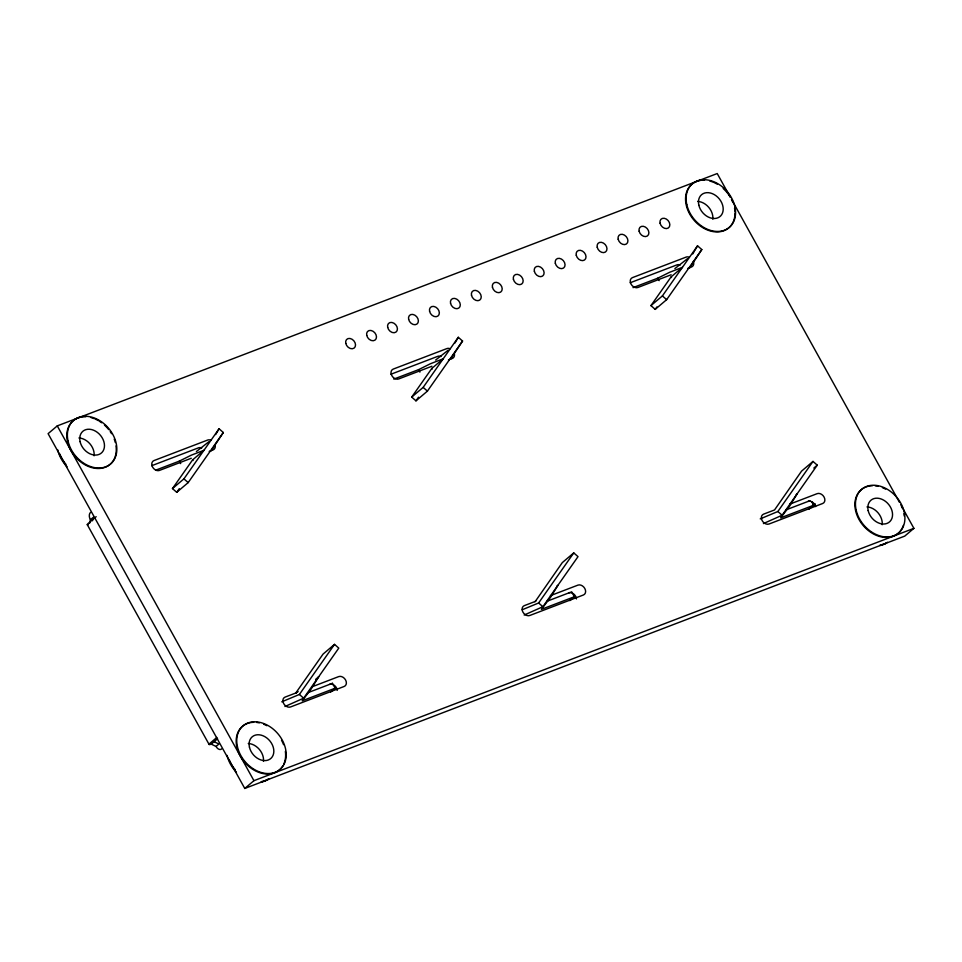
<?xml version="1.0" encoding="UTF-8"?>
<svg xmlns="http://www.w3.org/2000/svg" width="962" height="962" viewBox="0 0 962 962"><rect width="100%" height="100%" fill="white"/><g stroke="black" fill="none" stroke-linecap="round" stroke-linejoin="round"><path stroke-width="1.44" d="M89.658 523.196L90.392 519.781A5.712 3.632 69.1 0 1 90.524 512.421M92.52 520.767L93.254 517.352L90.392 519.781M215.656 434.559L219.059 428.763L223.316 432.503L211.255 450.733M454.894 343.085L458.297 337.289L462.554 341.029L450.493 359.259M692.772 253.932L694.131 251.611M694.696 250.649L697.534 245.815L701.803 249.555L689.73 267.785M223.316 432.503L188.179 482.599L176.731 492.316L172.463 488.576L192.592 459.884L203.992 450.24L191.101 455.254L179.305 461.135L155.928 470.069M172.463 488.576L183.922 478.86L219.059 428.763M176.731 492.316L179.293 488.66M462.554 341.029L427.417 391.125L415.969 400.841L411.7 397.102L431.83 368.41L443.241 358.766L430.351 363.78L418.542 369.661L393.795 379.112M411.7 397.102L423.16 387.385L458.297 337.289M415.969 400.841L418.53 397.186M298.16 691.534L295.647 693.181L323.064 654.088L334.523 644.372L338.78 648.111L303.643 698.196L284.944 706.517M281.77 701.827L299.386 694.456L334.523 644.372M701.803 249.555L666.654 299.651L655.206 309.367L650.949 305.627L671.067 276.936L682.479 267.292L669.588 272.306L657.78 278.174L633.032 287.638M650.949 305.627L662.397 295.911L697.534 245.815M655.206 309.367L656.914 306.926M550.432 595.646L577.946 585.124A5.712 4.305 49.7 0 1 584.8 588.479A5.712 4.305 49.7 0 1 583.417 594.985L529.785 615.488A5.712 4.305 49.7 0 1 522.931 612.133A5.712 4.305 49.7 0 1 524.326 605.627L535.293 601.442L562.301 562.614L573.761 552.897L578.018 556.637L542.881 606.721L524.182 615.043M522.186 609.764L538.624 602.982L573.761 552.897M760.245 518.879L777.861 511.507L812.998 461.423L817.255 465.163L782.118 515.247L763.419 523.568M557.034 586.05L557.948 585.257L550.336 597.63L541.402 609.343L574.41 596.729L571.668 591.798M796.271 494.576L797.185 493.783L789.574 506.156L780.651 517.869L813.648 505.254L811.712 501.755M315.62 679.4L318.699 676.731L311.099 689.105L302.164 700.817L335.173 688.203L332.431 683.273M730.17 196.885L717.231 173.545L57.263 425.889L48.1 433.658L244.769 788.455L904.737 536.111L913.9 528.342L901.683 506.301M96.176 516.678L88.155 523.484A5.712 0.962 -29 0 0 88.179 524.723M208.97 441.666L196.392 451.527M448.22 350.192L435.63 360.053M687.457 258.718L674.867 268.578M216.859 737.433L209.981 743.265A5.712 0.962 -29 0 0 211.243 744.119L216.041 746.464A5.712 3.632 69.1 0 0 221.645 748.953M211.243 744.119L217.544 738.768M216.041 746.464L218.903 744.035L214.105 741.69M295.647 693.181L296.837 692.159M330.591 692.087L335.173 688.203M244.769 788.455L253.932 780.687L913.9 528.342M534.884 601.707L536.087 600.685M569.829 600.613L574.41 596.729M812.998 461.423L801.55 471.139L774.53 509.968L763.563 514.153A5.712 4.305 49.7 0 0 762.169 520.658A5.712 4.305 49.7 0 0 769.023 524.013L822.654 503.511A5.712 4.305 49.7 0 0 824.049 497.005A5.712 4.305 49.7 0 0 817.183 493.65L789.67 504.172M813.828 468.073L817.255 465.163M809.066 509.138L813.648 505.254M151.683 465.716L198.437 447.847A5.712 4.305 49.7 0 1 201.731 447.979M390.921 374.242L437.674 356.373A5.712 4.305 49.7 0 1 440.969 356.505M630.17 282.768L676.911 264.899A5.712 4.305 49.7 0 1 680.206 265.031M191.282 458.249L159.439 470.43A5.712 4.305 49.7 0 1 152.585 467.075A5.712 4.305 49.7 0 1 153.98 460.57L207.6 440.067A5.712 4.305 49.7 0 1 210.882 440.211M209.199 451.406L213.059 449.927A5.712 4.305 49.7 0 0 215.139 445.202M431.902 366.245L398.677 378.956A5.712 4.305 49.7 0 1 391.823 375.601A5.712 4.305 49.7 0 1 393.217 369.095L446.837 348.593A5.712 4.305 49.7 0 1 450.12 348.737M448.436 359.932L452.296 358.453A5.712 4.305 49.7 0 0 454.377 353.727M671.139 274.771L637.914 287.482A5.712 4.305 49.7 0 1 631.06 284.127A5.712 4.305 49.7 0 1 632.455 277.621L686.074 257.119A5.712 4.305 49.7 0 1 689.369 257.263M687.674 268.446L691.534 266.979A5.712 4.305 49.7 0 0 693.337 261.351M296.055 692.917L285.089 697.101A5.712 4.305 49.7 0 0 283.694 703.607A5.712 4.305 49.7 0 0 290.548 706.962L344.168 686.459A5.712 4.305 49.7 0 0 345.562 679.954A5.712 4.305 49.7 0 0 338.708 676.599L312.566 686.603M307.636 692.784L332.383 683.321M546.873 601.31L570.707 592.171M786.11 509.836L809.956 500.697M812.722 504.978L815.367 503.956M662.397 295.911L666.654 299.651M777.861 511.507L782.118 515.247M423.16 387.385L427.417 391.125M538.624 602.982L542.881 606.721M183.922 478.86L188.179 482.599M299.386 694.456L303.643 698.196M671.067 276.936L671.524 277.549M431.83 368.41L432.287 369.023M192.592 459.884L193.037 460.497M731.613 199.495L899.518 502.392M657.78 278.174L659.15 280.639M418.542 369.661L419.913 372.114M179.305 461.135L180.676 463.588M57.263 425.889L253.932 780.687M87.277 524.675L209.103 744.456M735.004 213.011A28.583 21.549 49.7 0 1 713.684 231.698A28.583 21.549 49.7 0 1 686.459 206.048A28.583 21.549 49.7 0 1 700.396 180.435M701.731 180.267A28.583 21.549 49.7 0 1 704.485 180.219M709.824 181.048A28.583 21.549 49.7 0 1 713.058 182.119M714.129 182.576A28.583 21.549 49.7 0 1 717.279 184.187M723.183 188.504A28.583 21.549 49.7 0 1 728.198 194.023M728.931 195.033A28.583 21.549 49.7 0 1 730.278 197.114M731.457 199.254A28.583 21.549 49.7 0 1 732.948 202.573M734.547 208.201A28.583 21.549 49.7 0 1 734.956 211.556M903.342 525.396A28.583 21.549 49.7 0 1 862.18 524.29A28.583 21.549 49.7 0 1 872.45 485.726M875.24 485.846A28.583 21.549 49.7 0 1 878.102 486.303M882.419 487.65A28.583 21.549 49.7 0 1 885.593 489.129M900.817 504.785A28.583 21.549 49.7 0 1 902.296 508.104M903.895 513.732A28.583 21.549 49.7 0 1 904.22 515.969M283.032 765.56A28.583 21.549 49.7 0 1 242.003 758.85A28.583 21.549 49.7 0 1 253.727 722.294M256.529 722.414A28.583 21.549 49.7 0 1 259.379 722.883M263.696 724.218A28.583 21.549 49.7 0 1 266.883 725.697M281.517 740.271A28.583 21.549 49.7 0 1 283.586 744.672M285.365 751.43A28.583 21.549 49.7 0 1 283.646 764.417M116.005 445.899A28.583 21.549 49.7 0 1 97.787 468.506A28.583 21.549 49.7 0 1 68.41 444.877A28.583 21.549 49.7 0 1 80.375 417.243M81.674 417.003A28.583 21.549 49.7 0 1 85.762 416.786M91.101 417.616A28.583 21.549 49.7 0 1 94.336 418.698M95.406 419.143A28.583 21.549 49.7 0 1 98.569 420.755M99.591 421.38A28.583 21.549 49.7 0 1 101.599 422.751M104.461 425.072A28.583 21.549 49.7 0 1 108.718 429.605M110.209 431.601A28.583 21.549 49.7 0 1 111.556 433.682M114.225 439.153A28.583 21.549 49.7 0 1 115.32 442.532M329.545 684.379A5.712 4.305 49.7 0 1 332.84 684.511L333.682 684.932A5.712 4.305 49.7 0 1 337.217 690.403M268.771 778.835A28.583 21.549 49.7 0 1 261.604 781.565M235.353 769.925A28.583 21.549 49.7 0 1 229.052 759.427M65.993 464.405A28.583 21.549 49.7 0 1 59.704 453.896M887.493 542.255A28.583 21.549 49.7 0 1 880.326 544.997M808.02 501.43A5.712 4.305 49.7 0 1 811.315 501.563L812.156 501.984A5.712 4.305 49.7 0 1 815.572 506.565M568.782 592.905A5.712 4.305 49.7 0 1 572.077 593.037L572.919 593.458A5.712 4.305 49.7 0 1 576.454 598.929M697.642 201.395A14.286 10.774 49.7 0 1 712.818 219.228M866.99 506.926A14.286 10.774 49.7 0 1 882.178 524.747M78.92 437.975A14.286 10.774 49.7 0 1 94.096 455.796M248.268 743.494A14.286 10.774 49.7 0 1 263.456 761.315M885.846 543.41A28.583 21.549 49.7 0 1 879.749 545.478M268.194 779.316A28.583 21.549 49.7 0 1 261.027 782.058M236.46 772.258A28.583 21.549 49.7 0 1 227.116 755.398M67.099 466.738A28.583 21.549 49.7 0 1 57.756 449.879M345.767 343.386A5.712 4.305 49.7 0 0 353.992 348.172A5.712 4.305 49.7 0 0 351.984 339.213A5.712 4.305 49.7 0 0 345.767 343.386M366.726 335.377A5.712 4.305 49.7 0 0 374.94 340.163A5.712 4.305 49.7 0 0 372.943 331.205A5.712 4.305 49.7 0 0 366.726 335.377M387.674 327.369A5.712 4.305 49.7 0 0 395.899 332.143A5.712 4.305 49.7 0 0 393.891 323.196A5.712 4.305 49.7 0 0 387.674 327.369M408.634 319.348A5.712 4.305 49.7 0 0 416.847 324.134A5.712 4.305 49.7 0 0 414.85 315.175A5.712 4.305 49.7 0 0 408.634 319.348M429.581 311.339A5.712 4.305 49.7 0 0 437.806 316.125A5.712 4.305 49.7 0 0 435.798 307.167A5.712 4.305 49.7 0 0 429.581 311.339M450.541 303.331A5.712 4.305 49.7 0 0 458.754 308.117A5.712 4.305 49.7 0 0 456.758 299.158A5.712 4.305 49.7 0 0 450.541 303.331M471.5 295.322A5.712 4.305 49.7 0 0 479.713 300.096A5.712 4.305 49.7 0 0 477.705 291.149A5.712 4.305 49.7 0 0 471.5 295.322M513.407 279.293A5.712 4.305 49.7 0 0 521.62 284.079A5.712 4.305 49.7 0 0 519.612 275.12A5.712 4.305 49.7 0 0 513.407 279.293M492.448 287.301A5.712 4.305 49.7 0 0 500.661 292.087A5.712 4.305 49.7 0 0 498.665 283.129A5.712 4.305 49.7 0 0 492.448 287.301M534.355 271.284A5.712 4.305 49.7 0 0 542.568 276.07A5.712 4.305 49.7 0 0 540.572 267.111A5.712 4.305 49.7 0 0 534.355 271.284M555.314 263.275A5.712 4.305 49.7 0 0 563.528 268.049A5.712 4.305 49.7 0 0 561.519 259.103A5.712 4.305 49.7 0 0 555.314 263.275M576.262 255.255A5.712 4.305 49.7 0 0 584.475 260.041A5.712 4.305 49.7 0 0 582.479 251.082A5.712 4.305 49.7 0 0 576.262 255.255M597.222 247.246A5.712 4.305 49.7 0 0 605.435 252.032A5.712 4.305 49.7 0 0 603.439 243.073A5.712 4.305 49.7 0 0 597.222 247.246M618.169 239.237A5.712 4.305 49.7 0 0 626.394 244.011A5.712 4.305 49.7 0 0 624.386 235.065A5.712 4.305 49.7 0 0 618.169 239.237M639.129 231.217A5.712 4.305 49.7 0 0 647.342 236.003A5.712 4.305 49.7 0 0 645.346 227.044A5.712 4.305 49.7 0 0 639.129 231.217M660.076 223.208A5.712 4.305 49.7 0 0 668.301 227.994A5.712 4.305 49.7 0 0 666.293 219.035A5.712 4.305 49.7 0 0 660.076 223.208M698.809 205.074A14.286 10.774 49.7 0 0 719.348 217.027A14.286 10.774 49.7 0 0 714.345 194.637A14.286 10.774 49.7 0 0 698.809 205.074M868.169 510.594A14.286 10.774 49.7 0 0 888.708 522.546A14.286 10.774 49.7 0 0 883.705 500.168A14.286 10.774 49.7 0 0 868.169 510.594M80.086 441.642A14.286 10.774 49.7 0 0 100.637 453.595A14.286 10.774 49.7 0 0 95.623 431.216A14.286 10.774 49.7 0 0 80.086 441.642M249.447 747.161A14.286 10.774 49.7 0 0 269.985 759.126A14.286 10.774 49.7 0 0 264.983 736.736A14.286 10.774 49.7 0 0 249.447 747.161M68.061 441.137A28.583 21.549 49.7 0 0 109.151 465.043A28.583 21.549 49.7 0 0 99.134 420.274A28.583 21.549 49.7 0 0 68.061 441.137M237.422 746.656A28.583 21.549 49.7 0 0 278.499 770.574A28.583 21.549 49.7 0 0 268.494 725.793A28.583 21.549 49.7 0 0 237.422 746.656M856.144 510.088A28.583 21.549 49.7 0 0 897.221 533.994A28.583 21.549 49.7 0 0 887.217 489.225A28.583 21.549 49.7 0 0 856.144 510.088M686.784 204.557A28.583 21.549 49.7 0 0 727.873 228.475A28.583 21.549 49.7 0 0 717.856 183.706A28.583 21.549 49.7 0 0 686.784 204.557"/></g></svg>
